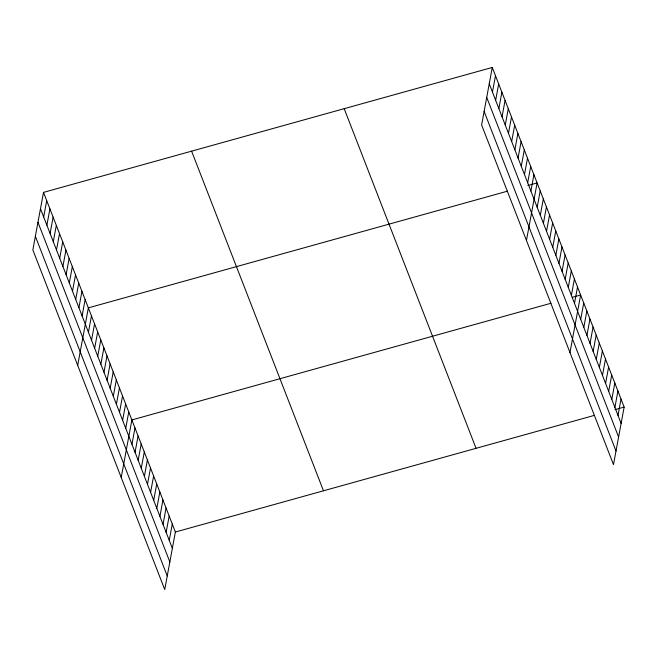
<?xml version="1.0" encoding="UTF-8"?>
<svg xmlns="http://www.w3.org/2000/svg" width="657" height="657" viewBox="0 0 657 657"><rect width="100%" height="100%" fill="white"/><g stroke="black" fill="none" stroke-linecap="round" stroke-linejoin="round"><path stroke-width="0.99" d="M43.51 192.386L32.85 249.915L164.726 589.551L175.386 532.022L43.51 192.386L492.274 67.449L624.15 407.085L613.49 464.614L481.614 124.978L492.274 67.449M43.682 216.974L46.713 200.631M46.885 225.228L49.916 208.877M50.088 233.473L53.118 217.13M53.291 241.719L56.321 225.376M56.494 249.972L59.524 233.621M59.697 258.217L62.727 241.875M62.9 266.471L65.93 250.12M66.102 274.716L69.133 258.373M69.305 282.962L72.336 266.619M72.508 291.215L75.539 274.864M75.711 299.461L78.741 283.118M78.914 307.706L81.944 291.363M82.117 315.96L85.147 299.608M77.69 365.391L88.35 307.862L507.491 191.171M88.432 332.212L91.463 315.869M91.537 340.219L94.567 323.868M94.649 348.226L97.679 331.875M97.753 356.225L100.784 339.883M100.866 364.233L103.896 347.89M103.97 372.24L107.001 355.897M107.083 380.247L110.113 363.896M110.187 388.254L113.218 371.903M113.3 396.253L116.33 379.91M116.404 404.26L119.434 387.917M119.517 412.268L122.547 395.925M122.621 420.275L125.651 403.932M125.733 428.282L128.764 411.931M121.208 477.467L131.868 419.938L551.009 303.255M131.95 444.288L134.981 427.945M135.055 452.295L138.085 435.952M138.167 460.302L141.198 443.96M141.271 468.31L144.302 451.959M144.384 476.317L147.414 459.966M147.488 484.316L150.519 467.973M150.601 492.323L153.631 475.98M153.705 500.33L156.736 483.987M156.818 508.337L159.848 491.994M159.922 516.345L162.952 499.993M163.035 524.352L166.065 508.001M166.139 532.351L169.169 516.008M169.251 540.358L172.282 524.015M492.446 92.046L495.477 75.703M495.649 100.291L498.679 83.948M498.852 108.545L501.882 92.194M502.055 116.79L505.085 100.447M505.258 125.035L508.288 108.692M508.461 133.289L511.491 116.938M511.663 141.534L514.694 125.191M514.866 149.78L517.897 133.437M518.069 158.033L521.1 141.682M521.272 166.278L524.302 149.936M524.475 174.532L527.505 158.181M527.678 182.777L530.708 166.435M530.881 191.023L533.911 174.68M526.446 240.454L537.114 182.925L527.858 185.504M537.188 207.275L540.218 190.932M540.3 215.282L543.331 198.94M543.405 223.29L546.435 206.947M546.517 231.297L549.548 214.954M549.622 239.304L552.652 222.953M552.734 247.311L555.765 230.96M555.838 255.31L558.869 238.967M558.951 263.317L561.981 246.975M562.055 271.325L565.086 254.982M565.168 279.332L568.198 262.989M568.272 287.339L571.303 270.988M571.385 295.338L574.415 278.995M574.489 303.345L577.519 287.002M569.972 352.538L580.632 295.009L572.304 297.325M580.706 319.359L583.736 303.017M583.818 327.367L586.849 311.016M586.931 335.374L589.953 319.023M590.035 343.373L593.066 327.03M593.148 351.38L596.17 335.037M596.252 359.387L599.283 343.044M599.365 367.394L602.387 351.052M602.469 375.402L605.499 359.05M605.582 383.409L608.604 367.058M608.686 391.408L611.716 375.065M611.798 399.415L614.821 383.072M614.903 407.422L617.933 391.079M618.015 415.429L621.037 399.078M175.386 532.022L594.536 415.331M614.895 409.664L624.15 407.085M489.243 83.8L621.12 423.437M486.722 97.384L618.598 437.02M484.127 111.386L616.003 451.022M344.186 108.676L476.062 448.312M191.606 151.159L323.482 490.795M40.479 208.729L172.356 548.365M37.966 222.321L169.843 561.957M35.371 236.323L167.248 575.959"/></g></svg>
